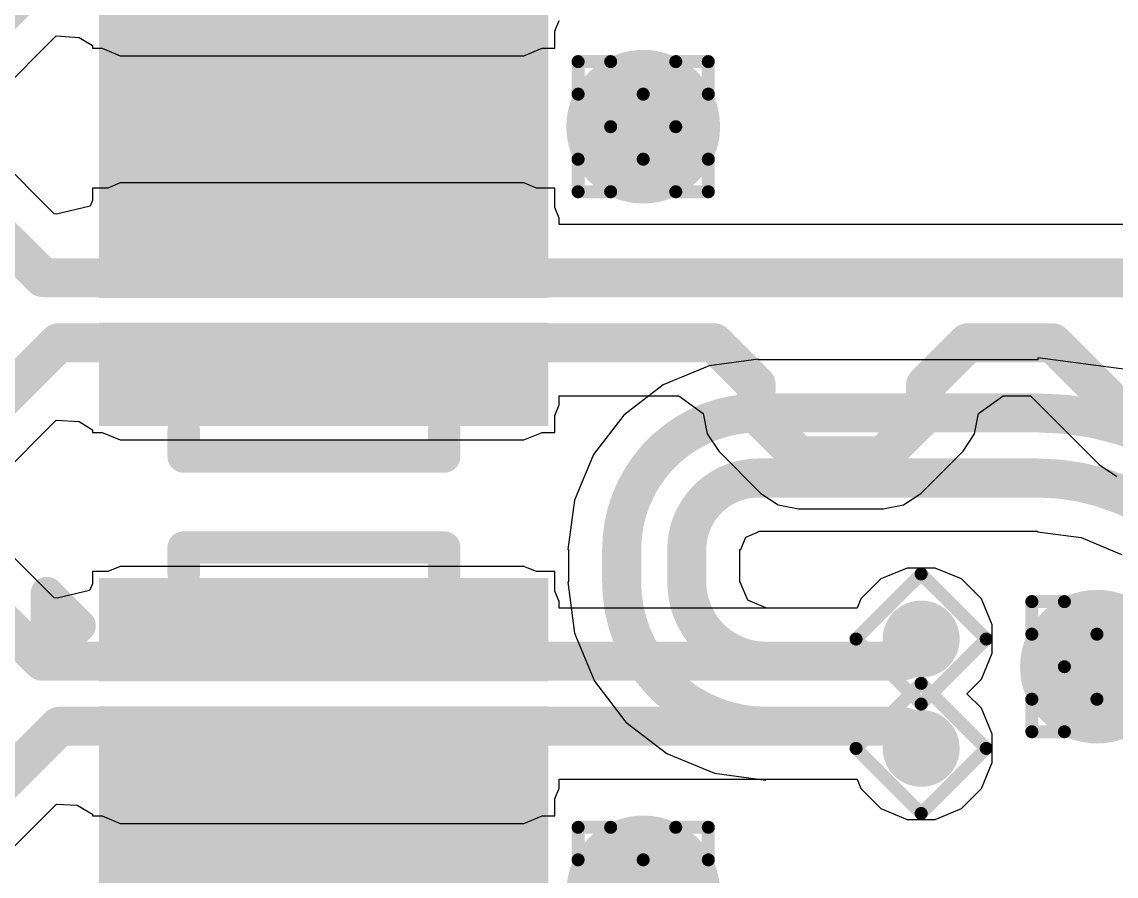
# Model space of a CAD drawing. Header units: inches. Extents: x -0.2 to 17.4, y -0.2 to 2.6.
# Drawn here: x 0.4709 to 0.6389, y 0.2628 to 0.3941 of the extents above; entities that cross this region are included whole.
import ezdxf

# ---------------------------------------------------------------- set-up
doc = ezdxf.new("R2010")
doc.units = ezdxf.units.IN
doc.header["$MEASUREMENT"] = 0
for name, color, linetype in [('Bottom Layer', 5, 'Continuous'), ('Drill Drawing', 1, 'Continuous'), ('Top Layer', 1, 'Continuous'), ('Top Overlay', 2, 'Continuous'), ('Top Paste', 8, 'Continuous'), ('Top Solder', 216, 'Continuous'), ('Via Holes', 16, 'Continuous')]:
    doc.layers.add(name, color=color, linetype=linetype)

# ---------------------------------------------------------------- blocks, each defined once
blk = doc.blocks.new('AZ1045_04F_7')
at = {"layer": 'Top Layer'}
for points in [[(-0.03051, 0.04331), (-0.00394, 0.04331), (-0.00394, 0.03543), (-0.03051, 0.03543)], [(0.00394, 0.04331), (0.03051, 0.04331), (0.03051, 0.03543), (0.00394, 0.03543)], [(-0.03051, 0.02362), (-0.00394, 0.02362), (-0.00394, 0.01575), (-0.03051, 0.01575)], [(0.00394, 0.02362), (0.03051, 0.02362), (0.03051, 0.01575), (0.00394, 0.01575)], [(-0.03051, 0.00787), (0.03051, 0.00787), (0.03051, -0.00787), (-0.03051, -0.00787)], [(-0.03051, -0.01575), (-0.00394, -0.01575), (-0.00394, -0.02362), (-0.03051, -0.02362)], [(0.00394, -0.01575), (0.03051, -0.01575), (0.03051, -0.02362), (0.00394, -0.02362)], [(-0.03051, -0.03543), (-0.00394, -0.03543), (-0.00394, -0.04331), (-0.03051, -0.04331)], [(0.00394, -0.03543), (0.03051, -0.03543), (0.03051, -0.04331), (0.00394, -0.04331)], [(0.00394, -0.03543), (0.03051, -0.03543), (0.03051, -0.04331), (0.00394, -0.04331)]]:
    blk.add_hatch(color=1, dxfattribs=at).paths.add_polyline_path(points)
at = {"layer": 'Top Paste'}
for points in [[(-0.03051, 0.04331), (-0.00394, 0.04331), (-0.00394, 0.03543), (-0.03051, 0.03543)], [(0.00394, 0.04331), (0.03051, 0.04331), (0.03051, 0.03543), (0.00394, 0.03543)], [(-0.03051, 0.02362), (-0.00394, 0.02362), (-0.00394, 0.01575), (-0.03051, 0.01575)], [(0.00394, 0.02362), (0.03051, 0.02362), (0.03051, 0.01575), (0.00394, 0.01575)], [(-0.03051, 0.00787), (0.03051, 0.00787), (0.03051, -0.00787), (-0.03051, -0.00787)], [(-0.03051, -0.01575), (-0.00394, -0.01575), (-0.00394, -0.02362), (-0.03051, -0.02362)], [(0.00394, -0.01575), (0.03051, -0.01575), (0.03051, -0.02362), (0.00394, -0.02362)], [(-0.03051, -0.03543), (-0.00394, -0.03543), (-0.00394, -0.04331), (-0.03051, -0.04331)], [(0.00394, -0.03543), (0.03051, -0.03543), (0.03051, -0.04331), (0.00394, -0.04331)], [(0.00394, -0.03543), (0.03051, -0.03543), (0.03051, -0.04331), (0.00394, -0.04331)]]:
    blk.add_hatch(color=8, dxfattribs=at).paths.add_polyline_path(points)
at = {"layer": 'Top Solder'}
for points in [[(-0.03451, 0.04731), (0.00006, 0.04731), (0.00006, 0.03143), (-0.03451, 0.03143)], [(-0.00006, 0.04731), (0.03451, 0.04731), (0.03451, 0.03143), (-0.00006, 0.03143)], [(-0.03451, 0.02762), (0.00006, 0.02762), (0.00006, 0.01175), (-0.03451, 0.01175)], [(-0.00006, 0.02762), (0.03451, 0.02762), (0.03451, 0.01175), (-0.00006, 0.01175)], [(-0.03451, 0.01187), (0.03451, 0.01187), (0.03451, -0.01187), (-0.03451, -0.01187)], [(-0.03451, -0.01175), (0.00006, -0.01175), (0.00006, -0.02762), (-0.03451, -0.02762)], [(-0.00006, -0.01175), (0.03451, -0.01175), (0.03451, -0.02762), (-0.00006, -0.02762)], [(-0.03451, -0.03143), (0.00006, -0.03143), (0.00006, -0.04731), (-0.03451, -0.04731)], [(-0.00006, -0.03143), (0.03451, -0.03143), (0.03451, -0.04731), (-0.00006, -0.04731)], [(-0.00006, -0.03143), (0.03451, -0.03143), (0.03451, -0.04731), (-0.00006, -0.04731)]]:
    blk.add_hatch(color=216, dxfattribs=at).paths.add_polyline_path(points)
at = {"layer": 'Top Overlay', "const_width": 0.005}
for points in [[(-0.02148, 0.052), (0.01852, 0.052)], [(-0.02148, 0.048), (-0.02148, 0.052)], [(0.01852, 0.048), (0.01852, 0.052)], [(-0.04248, 0.035), (-0.04248, 0.045)], [(-0.04248, 0.045), (-0.03748, 0.04)], [(-0.04248, 0.035), (-0.03748, 0.04)], [(-0.02148, -0.052), (-0.02148, -0.048)], [(0.01852, -0.052), (0.01852, -0.048)], [(-0.02148, -0.052), (0.01852, -0.052)]]:
    blk.add_lwpolyline(points, dxfattribs=at)
at = {"layer": 'Top Overlay', "const_width": 0.0025}
for points in [[(-0.02273, 0.052, 1), (-0.02023, 0.052, 1)], [(-0.02273, 0.052, 1), (-0.02023, 0.052, 1)], [(0.01727, 0.052, 1), (0.01977, 0.052, 1)], [(0.01727, 0.052, 1), (0.01977, 0.052, 1)], [(-0.02273, 0.048, 1), (-0.02023, 0.048, 1)], [(0.01727, 0.048, 1), (0.01977, 0.048, 1)], [(-0.04373, 0.045, 1), (-0.04123, 0.045, 1)], [(-0.04373, 0.045, 1), (-0.04123, 0.045, 1)], [(-0.03873, 0.04, 1), (-0.03623, 0.04, 1)], [(-0.03873, 0.04, 1), (-0.03623, 0.04, 1)], [(-0.04373, 0.035, 1), (-0.04123, 0.035, 1)], [(-0.04373, 0.035, 1), (-0.04123, 0.035, 1)], [(-0.02273, -0.048, 1), (-0.02023, -0.048, 1)], [(0.01727, -0.048, 1), (0.01977, -0.048, 1)], [(-0.02273, -0.052, 1), (-0.02023, -0.052, 1)], [(-0.02273, -0.052, 1), (-0.02023, -0.052, 1)], [(0.01727, -0.052, 1), (0.01977, -0.052, 1)], [(0.01727, -0.052, 1), (0.01977, -0.052, 1)]]:
    blk.add_lwpolyline(points, format="xyb", close=True, dxfattribs=at)
blk = doc.blocks.new('AZ1045_04F_8')
at = {"layer": 'Top Layer'}
for points in [[(-0.03051, 0.04331), (-0.00394, 0.04331), (-0.00394, 0.03543), (-0.03051, 0.03543)], [(0.00394, 0.04331), (0.03051, 0.04331), (0.03051, 0.03543), (0.00394, 0.03543)], [(-0.03051, 0.02362), (-0.00394, 0.02362), (-0.00394, 0.01575), (-0.03051, 0.01575)], [(0.00394, 0.02362), (0.03051, 0.02362), (0.03051, 0.01575), (0.00394, 0.01575)], [(-0.03051, 0.00787), (0.03051, 0.00787), (0.03051, -0.00787), (-0.03051, -0.00787)], [(-0.03051, -0.01575), (-0.00394, -0.01575), (-0.00394, -0.02362), (-0.03051, -0.02362)], [(0.00394, -0.01575), (0.03051, -0.01575), (0.03051, -0.02362), (0.00394, -0.02362)], [(-0.03051, -0.03543), (-0.00394, -0.03543), (-0.00394, -0.04331), (-0.03051, -0.04331)], [(0.00394, -0.03543), (0.03051, -0.03543), (0.03051, -0.04331), (0.00394, -0.04331)], [(0.00394, -0.03543), (0.03051, -0.03543), (0.03051, -0.04331), (0.00394, -0.04331)]]:
    blk.add_hatch(color=1, dxfattribs=at).paths.add_polyline_path(points)
at = {"layer": 'Top Paste'}
for points in [[(-0.03051, 0.04331), (-0.00394, 0.04331), (-0.00394, 0.03543), (-0.03051, 0.03543)], [(0.00394, 0.04331), (0.03051, 0.04331), (0.03051, 0.03543), (0.00394, 0.03543)], [(-0.03051, 0.02362), (-0.00394, 0.02362), (-0.00394, 0.01575), (-0.03051, 0.01575)], [(0.00394, 0.02362), (0.03051, 0.02362), (0.03051, 0.01575), (0.00394, 0.01575)], [(-0.03051, 0.00787), (0.03051, 0.00787), (0.03051, -0.00787), (-0.03051, -0.00787)], [(-0.03051, -0.01575), (-0.00394, -0.01575), (-0.00394, -0.02362), (-0.03051, -0.02362)], [(0.00394, -0.01575), (0.03051, -0.01575), (0.03051, -0.02362), (0.00394, -0.02362)], [(-0.03051, -0.03543), (-0.00394, -0.03543), (-0.00394, -0.04331), (-0.03051, -0.04331)], [(0.00394, -0.03543), (0.03051, -0.03543), (0.03051, -0.04331), (0.00394, -0.04331)], [(0.00394, -0.03543), (0.03051, -0.03543), (0.03051, -0.04331), (0.00394, -0.04331)]]:
    blk.add_hatch(color=8, dxfattribs=at).paths.add_polyline_path(points)
at = {"layer": 'Top Solder'}
for points in [[(-0.03451, 0.04731), (0.00006, 0.04731), (0.00006, 0.03143), (-0.03451, 0.03143)], [(-0.00006, 0.04731), (0.03451, 0.04731), (0.03451, 0.03143), (-0.00006, 0.03143)], [(-0.03451, 0.02762), (0.00006, 0.02762), (0.00006, 0.01175), (-0.03451, 0.01175)], [(-0.00006, 0.02762), (0.03451, 0.02762), (0.03451, 0.01175), (-0.00006, 0.01175)], [(-0.03451, 0.01187), (0.03451, 0.01187), (0.03451, -0.01187), (-0.03451, -0.01187)], [(-0.03451, -0.01175), (0.00006, -0.01175), (0.00006, -0.02762), (-0.03451, -0.02762)], [(-0.00006, -0.01175), (0.03451, -0.01175), (0.03451, -0.02762), (-0.00006, -0.02762)], [(-0.03451, -0.03143), (0.00006, -0.03143), (0.00006, -0.04731), (-0.03451, -0.04731)], [(-0.00006, -0.03143), (0.03451, -0.03143), (0.03451, -0.04731), (-0.00006, -0.04731)], [(-0.00006, -0.03143), (0.03451, -0.03143), (0.03451, -0.04731), (-0.00006, -0.04731)]]:
    blk.add_hatch(color=216, dxfattribs=at).paths.add_polyline_path(points)
at = {"layer": 'Top Overlay', "const_width": 0.005}
for points in [[(-0.02148, 0.048), (-0.02148, 0.052)], [(-0.02148, 0.052), (0.01852, 0.052)], [(0.01852, 0.048), (0.01852, 0.052)], [(-0.04248, 0.045), (-0.03748, 0.04)], [(-0.04248, 0.035), (-0.04248, 0.045)], [(-0.04248, 0.035), (-0.03748, 0.04)], [(-0.02148, -0.052), (-0.02148, -0.048)], [(0.01852, -0.052), (0.01852, -0.048)], [(-0.02148, -0.052), (0.01852, -0.052)]]:
    blk.add_lwpolyline(points, dxfattribs=at)
at = {"layer": 'Top Overlay', "const_width": 0.0025}
for points in [[(-0.02273, 0.052, 1), (-0.02023, 0.052, 1)], [(-0.02273, 0.052, 1), (-0.02023, 0.052, 1)], [(0.01727, 0.052, 1), (0.01977, 0.052, 1)], [(0.01727, 0.052, 1), (0.01977, 0.052, 1)], [(-0.02273, 0.048, 1), (-0.02023, 0.048, 1)], [(0.01727, 0.048, 1), (0.01977, 0.048, 1)], [(-0.04373, 0.045, 1), (-0.04123, 0.045, 1)], [(-0.04373, 0.045, 1), (-0.04123, 0.045, 1)], [(-0.03873, 0.04, 1), (-0.03623, 0.04, 1)], [(-0.03873, 0.04, 1), (-0.03623, 0.04, 1)], [(-0.04373, 0.035, 1), (-0.04123, 0.035, 1)], [(-0.04373, 0.035, 1), (-0.04123, 0.035, 1)], [(-0.02273, -0.048, 1), (-0.02023, -0.048, 1)], [(0.01727, -0.048, 1), (0.01977, -0.048, 1)], [(-0.02273, -0.052, 1), (-0.02023, -0.052, 1)], [(-0.02273, -0.052, 1), (-0.02023, -0.052, 1)], [(0.01727, -0.052, 1), (0.01977, -0.052, 1)], [(0.01727, -0.052, 1), (0.01977, -0.052, 1)]]:
    blk.add_lwpolyline(points, format="xyb", close=True, dxfattribs=at)

msp = doc.modelspace()

# ---------------------------------------------------------------- hatches: boundary and pattern name
at = {"layer": 'Bottom Layer'}
h = msp.add_hatch(color=5, dxfattribs=at)
edge = h.paths.add_edge_path()
edge.add_arc((0.56631, 0.378), 0.01181, 0, 360)
h = msp.add_hatch(color=5, dxfattribs=at)
edge = h.paths.add_edge_path()
edge.add_arc((0.636, 0.295), 0.01181, 0, 360)
h = msp.add_hatch(color=5, dxfattribs=at)
edge = h.paths.add_edge_path()
edge.add_arc((0.609, 0.29925), 0.00591, 0, 360)
h = msp.add_hatch(color=5, dxfattribs=at)
edge = h.paths.add_edge_path()
edge.add_arc((0.609, 0.28244), 0.00591, 0, 360)
h = msp.add_hatch(color=5, dxfattribs=at)
edge = h.paths.add_edge_path()
edge.add_arc((0.56631, 0.26031), 0.01181, 0, 360)
at = {"layer": 'Top Layer'}
h = msp.add_hatch(color=1, dxfattribs=at)
edge = h.paths.add_edge_path()
edge.add_arc((0.56631, 0.378), 0.01181, 0, 360)
for points in [[(0.486, 0.35494), (0.548, 0.35494), (0.548, 0.36394), (0.486, 0.36394)], [(0.486, 0.33526), (0.548, 0.33526), (0.548, 0.34426), (0.486, 0.34426)], [(0.486, 0.296), (0.548, 0.296), (0.548, 0.305), (0.486, 0.305)], [(0.486, 0.27631), (0.548, 0.27631), (0.548, 0.28531), (0.486, 0.28531)]]:
    msp.add_hatch(color=1, dxfattribs=at).paths.add_polyline_path(points)
h = msp.add_hatch(color=1, dxfattribs=at)
edge = h.paths.add_edge_path()
edge.add_arc((0.636, 0.295), 0.01181, 0, 360)
h = msp.add_hatch(color=1, dxfattribs=at)
edge = h.paths.add_edge_path()
edge.add_arc((0.609, 0.29925), 0.00591, 0, 360)
h = msp.add_hatch(color=1, dxfattribs=at)
edge = h.paths.add_edge_path()
edge.add_arc((0.609, 0.28244), 0.00591, 0, 360)
h = msp.add_hatch(color=1, dxfattribs=at)
edge = h.paths.add_edge_path()
edge.add_arc((0.56631, 0.26031), 0.01181, 0, 360)
at = {"layer": 'Via Holes'}
h = msp.add_hatch(color=7, dxfattribs=at)
edge = h.paths.add_edge_path()
edge.add_arc((0.56631, 0.378), 0.00591, 0, 360)
h = msp.add_hatch(color=7, dxfattribs=at)
edge = h.paths.add_edge_path()
edge.add_arc((0.609, 0.29925), 0.00394, 0, 360)
h = msp.add_hatch(color=7, dxfattribs=at)
edge = h.paths.add_edge_path()
edge.add_arc((0.636, 0.295), 0.00591, 0, 360)
h = msp.add_hatch(color=7, dxfattribs=at)
edge = h.paths.add_edge_path()
edge.add_arc((0.609, 0.28244), 0.00394, 0, 360)
h = msp.add_hatch(color=7, dxfattribs=at)
edge = h.paths.add_edge_path()
edge.add_arc((0.56631, 0.26031), 0.00591, 0, 360)

# ---------------------------------------------------------------- linework, layer by layer
at = {"layer": 'Bottom Layer'}
for p, q in [((0.57643, 0.34125), (0.56937, 0.33833)), ((0.584, 0.34225), (0.57643, 0.34125)), ((0.584, 0.34216), (0.584, 0.34225)), ((0.62692, 0.34216), (0.584, 0.34216)), ((0.64049, 0.34066), (0.62692, 0.34245)), ((0.62692, 0.34245), (0.62692, 0.34216)), ((0.56937, 0.33833), (0.56332, 0.33368)), ((0.56332, 0.33368), (0.55867, 0.32763)), ((0.55867, 0.32763), (0.55575, 0.32057)), ((0.55575, 0.32057), (0.55475, 0.313)), ((0.58129, 0.313), (0.58209, 0.31491)), ((0.58209, 0.31491), (0.584, 0.31571)), ((0.584, 0.31571), (0.584, 0.31584)), ((0.584, 0.31584), (0.62686, 0.31584)), ((0.62686, 0.31584), (0.62686, 0.31572)), ((0.62686, 0.31572), (0.63355, 0.31484)), ((0.63355, 0.31484), (0.63979, 0.31226)), ((0.55475, 0.313), (0.55484, 0.313)), ((0.55484, 0.313), (0.55484, 0.308)), ((0.58116, 0.308), (0.58116, 0.313)), ((0.58116, 0.313), (0.58129, 0.313)), ((0.60683, 0.31015), (0.60282, 0.30849)), ((0.61117, 0.31015), (0.60683, 0.31015)), ((0.61518, 0.30849), (0.61117, 0.31015)), ((0.55484, 0.308), (0.55474, 0.308)), ((0.55474, 0.308), (0.55578, 0.30013)), ((0.5812, 0.308), (0.58116, 0.308)), ((0.58236, 0.3052), (0.5812, 0.308)), ((0.60282, 0.30849), (0.59975, 0.30543)), ((0.61825, 0.30543), (0.61518, 0.30849)), ((0.58516, 0.30404), (0.58236, 0.3052)), ((0.59975, 0.30543), (0.59916, 0.304)), ((0.61991, 0.30142), (0.61825, 0.30543)), ((0.58516, 0.304), (0.58516, 0.30404)), ((0.59916, 0.304), (0.58516, 0.304)), ((0.61991, 0.29708), (0.61991, 0.30142)), ((0.55578, 0.30013), (0.55882, 0.29279)), ((0.61825, 0.29307), (0.61991, 0.29708)), ((0.55882, 0.29279), (0.56365, 0.28649)), ((0.61602, 0.29084), (0.61825, 0.29307)), ((0.61825, 0.28861), (0.61602, 0.29084)), ((0.61991, 0.28461), (0.61825, 0.28861)), ((0.56365, 0.28649), (0.56995, 0.28166)), ((0.61991, 0.28027), (0.61991, 0.28461)), ((0.56995, 0.28166), (0.57728, 0.27862)), ((0.61825, 0.27626), (0.61991, 0.28027)), ((0.57728, 0.27862), (0.58516, 0.27758)), ((0.58516, 0.27758), (0.58516, 0.27769)), ((0.58516, 0.27769), (0.59916, 0.27769)), ((0.59916, 0.27769), (0.59975, 0.27626)), ((0.59975, 0.27626), (0.60282, 0.27319)), ((0.61518, 0.27319), (0.61825, 0.27626)), ((0.60282, 0.27319), (0.60683, 0.27153)), ((0.61117, 0.27153), (0.61518, 0.27319)), ((0.60683, 0.27153), (0.61117, 0.27153))]:
    msp.add_line(p, q, dxfattribs=at)
at = {"layer": 'Bottom Layer', "const_width": 0.006}
for points in [[(0.563, 0.313, -0.414214), (0.584, 0.334)], [(0.62692, 0.334, -0.198912), (0.65803, 0.32111)], [(0.573, 0.313, -0.414214), (0.584, 0.324)], [(0.62686, 0.324, -0.198912), (0.651, 0.314)], [(0.58516, 0.28584, -0.414214), (0.563, 0.308)], [(0.58516, 0.29584, -0.414214), (0.573, 0.308)], [(0.609, 0.29925, -0.414214), (0.60559, 0.29584)], [(0.60559, 0.28584, -0.414214), (0.609, 0.28244)]]:
    msp.add_lwpolyline(points, format="xyb", dxfattribs=at)
for points in [[(0.584, 0.334), (0.62692, 0.334)], [(0.584, 0.324), (0.62686, 0.324)], [(0.563, 0.308), (0.563, 0.313)], [(0.573, 0.308), (0.573, 0.313)], [(0.58516, 0.29584), (0.60559, 0.29584)], [(0.58516, 0.28584), (0.60559, 0.28584)]]:
    msp.add_lwpolyline(points, dxfattribs=at)
at = {"layer": 'Bottom Layer', "const_width": 0.003}
for points in [[(0.5825, 0.334, 1), (0.5855, 0.334, 1)], [(0.5825, 0.334, 1), (0.5855, 0.334, 1)], [(0.62542, 0.334, 1), (0.62842, 0.334, 1)], [(0.62542, 0.334, 1), (0.62842, 0.334, 1)], [(0.5825, 0.324, 1), (0.5855, 0.324, 1)], [(0.5825, 0.324, 1), (0.5855, 0.324, 1)], [(0.62536, 0.324, 1), (0.62836, 0.324, 1)], [(0.62536, 0.324, 1), (0.62836, 0.324, 1)], [(0.5615, 0.313, 1), (0.5645, 0.313, 1)], [(0.5615, 0.313, 1), (0.5645, 0.313, 1)], [(0.5715, 0.313, 1), (0.5745, 0.313, 1)], [(0.5715, 0.313, 1), (0.5745, 0.313, 1)], [(0.5615, 0.308, 1), (0.5645, 0.308, 1)], [(0.5615, 0.308, 1), (0.5645, 0.308, 1)], [(0.5715, 0.308, 1), (0.5745, 0.308, 1)], [(0.5715, 0.308, 1), (0.5745, 0.308, 1)], [(0.6075, 0.29925, 1), (0.6105, 0.29925, 1)], [(0.58366, 0.29584, 1), (0.58666, 0.29584, 1)], [(0.58366, 0.29584, 1), (0.58666, 0.29584, 1)], [(0.60409, 0.29584, 1), (0.60709, 0.29584, 1)], [(0.60409, 0.29584, 1), (0.60709, 0.29584, 1)], [(0.58366, 0.28584, 1), (0.58666, 0.28584, 1)], [(0.58366, 0.28584, 1), (0.58666, 0.28584, 1)], [(0.60409, 0.28584, 1), (0.60709, 0.28584, 1)], [(0.60409, 0.28584, 1), (0.60709, 0.28584, 1)], [(0.6075, 0.28244, 1), (0.6105, 0.28244, 1)]]:
    msp.add_lwpolyline(points, format="xyb", close=True, dxfattribs=at)
at = {"layer": 'Drill Drawing', "const_width": 0.002}
for points in [[(0.55631, 0.383), (0.55631, 0.388)], [(0.55631, 0.388), (0.56131, 0.388)], [(0.56131, 0.388), (0.56631, 0.383)], [(0.56631, 0.383), (0.57131, 0.388)], [(0.57131, 0.388), (0.57631, 0.388)], [(0.57631, 0.383), (0.57631, 0.388)], [(0.55631, 0.383), (0.56131, 0.378)], [(0.57131, 0.378), (0.57631, 0.383)], [(0.55631, 0.373), (0.56131, 0.378)], [(0.57131, 0.378), (0.57631, 0.373)], [(0.55631, 0.368), (0.55631, 0.373)], [(0.56131, 0.368), (0.56631, 0.373)], [(0.56631, 0.373), (0.57131, 0.368)], [(0.57631, 0.368), (0.57631, 0.373)], [(0.55631, 0.368), (0.56131, 0.368)], [(0.57131, 0.368), (0.57631, 0.368)], [(0.599, 0.29925), (0.609, 0.30925)], [(0.609, 0.30925), (0.619, 0.29925)], [(0.626, 0.3), (0.626, 0.305)], [(0.626, 0.305), (0.631, 0.305)], [(0.631, 0.305), (0.636, 0.3)], [(0.636, 0.3), (0.641, 0.305)], [(0.626, 0.3), (0.631, 0.295)], [(0.599, 0.29925), (0.609, 0.28925)], [(0.609, 0.28925), (0.619, 0.29925)], [(0.626, 0.29), (0.631, 0.295)], [(0.599, 0.28244), (0.609, 0.29244)], [(0.609, 0.29244), (0.619, 0.28244)], [(0.626, 0.285), (0.626, 0.29)], [(0.631, 0.285), (0.636, 0.29)], [(0.636, 0.29), (0.641, 0.285)], [(0.626, 0.285), (0.631, 0.285)], [(0.599, 0.28244), (0.609, 0.27244)], [(0.609, 0.27244), (0.619, 0.28244)], [(0.55631, 0.26531), (0.55631, 0.27031)], [(0.55631, 0.27031), (0.56131, 0.27031)], [(0.56131, 0.27031), (0.56631, 0.26531)], [(0.56631, 0.26531), (0.57131, 0.27031)], [(0.57131, 0.27031), (0.57631, 0.27031)], [(0.57631, 0.26531), (0.57631, 0.27031)], [(0.55631, 0.26531), (0.56131, 0.26031)], [(0.57131, 0.26031), (0.57631, 0.26531)]]:
    msp.add_lwpolyline(points, dxfattribs=at)
at = {"layer": 'Drill Drawing', "const_width": 0.001}
for points in [[(0.55581, 0.388, 1), (0.55681, 0.388, 1)], [(0.55581, 0.388, 1), (0.55681, 0.388, 1)], [(0.56081, 0.388, 1), (0.56181, 0.388, 1)], [(0.56081, 0.388, 1), (0.56181, 0.388, 1)], [(0.57081, 0.388, 1), (0.57181, 0.388, 1)], [(0.57081, 0.388, 1), (0.57181, 0.388, 1)], [(0.57581, 0.388, 1), (0.57681, 0.388, 1)], [(0.57581, 0.388, 1), (0.57681, 0.388, 1)], [(0.55581, 0.383, 1), (0.55681, 0.383, 1)], [(0.55581, 0.383, 1), (0.55681, 0.383, 1)], [(0.56581, 0.383, 1), (0.56681, 0.383, 1)], [(0.56581, 0.383, 1), (0.56681, 0.383, 1)], [(0.57581, 0.383, 1), (0.57681, 0.383, 1)], [(0.57581, 0.383, 1), (0.57681, 0.383, 1)], [(0.56081, 0.378, 1), (0.56181, 0.378, 1)], [(0.56081, 0.378, 1), (0.56181, 0.378, 1)], [(0.57081, 0.378, 1), (0.57181, 0.378, 1)], [(0.57081, 0.378, 1), (0.57181, 0.378, 1)], [(0.55581, 0.373, 1), (0.55681, 0.373, 1)], [(0.55581, 0.373, 1), (0.55681, 0.373, 1)], [(0.56581, 0.373, 1), (0.56681, 0.373, 1)], [(0.56581, 0.373, 1), (0.56681, 0.373, 1)], [(0.57581, 0.373, 1), (0.57681, 0.373, 1)], [(0.57581, 0.373, 1), (0.57681, 0.373, 1)], [(0.55581, 0.368, 1), (0.55681, 0.368, 1)], [(0.55581, 0.368, 1), (0.55681, 0.368, 1)], [(0.56081, 0.368, 1), (0.56181, 0.368, 1)], [(0.56081, 0.368, 1), (0.56181, 0.368, 1)], [(0.57081, 0.368, 1), (0.57181, 0.368, 1)], [(0.57081, 0.368, 1), (0.57181, 0.368, 1)], [(0.57581, 0.368, 1), (0.57681, 0.368, 1)], [(0.57581, 0.368, 1), (0.57681, 0.368, 1)], [(0.6085, 0.30925, 1), (0.6095, 0.30925, 1)], [(0.6085, 0.30925, 1), (0.6095, 0.30925, 1)], [(0.6255, 0.305, 1), (0.6265, 0.305, 1)], [(0.6255, 0.305, 1), (0.6265, 0.305, 1)], [(0.6305, 0.305, 1), (0.6315, 0.305, 1)], [(0.6305, 0.305, 1), (0.6315, 0.305, 1)], [(0.6255, 0.3, 1), (0.6265, 0.3, 1)], [(0.6255, 0.3, 1), (0.6265, 0.3, 1)], [(0.6355, 0.3, 1), (0.6365, 0.3, 1)], [(0.6355, 0.3, 1), (0.6365, 0.3, 1)], [(0.5985, 0.29925, 1), (0.5995, 0.29925, 1)], [(0.5985, 0.29925, 1), (0.5995, 0.29925, 1)], [(0.6185, 0.29925, 1), (0.6195, 0.29925, 1)], [(0.6185, 0.29925, 1), (0.6195, 0.29925, 1)], [(0.6305, 0.295, 1), (0.6315, 0.295, 1)], [(0.6305, 0.295, 1), (0.6315, 0.295, 1)], [(0.6085, 0.29244, 1), (0.6095, 0.29244, 1)], [(0.6085, 0.29244, 1), (0.6095, 0.29244, 1)], [(0.6255, 0.29, 1), (0.6265, 0.29, 1)], [(0.6255, 0.29, 1), (0.6265, 0.29, 1)], [(0.6355, 0.29, 1), (0.6365, 0.29, 1)], [(0.6355, 0.29, 1), (0.6365, 0.29, 1)], [(0.6085, 0.28925, 1), (0.6095, 0.28925, 1)], [(0.6085, 0.28925, 1), (0.6095, 0.28925, 1)], [(0.6255, 0.285, 1), (0.6265, 0.285, 1)], [(0.6255, 0.285, 1), (0.6265, 0.285, 1)], [(0.6305, 0.285, 1), (0.6315, 0.285, 1)], [(0.6305, 0.285, 1), (0.6315, 0.285, 1)], [(0.5985, 0.28244, 1), (0.5995, 0.28244, 1)], [(0.5985, 0.28244, 1), (0.5995, 0.28244, 1)], [(0.6185, 0.28244, 1), (0.6195, 0.28244, 1)], [(0.6185, 0.28244, 1), (0.6195, 0.28244, 1)], [(0.6085, 0.27244, 1), (0.6095, 0.27244, 1)], [(0.6085, 0.27244, 1), (0.6095, 0.27244, 1)], [(0.55581, 0.27031, 1), (0.55681, 0.27031, 1)], [(0.55581, 0.27031, 1), (0.55681, 0.27031, 1)], [(0.56081, 0.27031, 1), (0.56181, 0.27031, 1)], [(0.56081, 0.27031, 1), (0.56181, 0.27031, 1)], [(0.57081, 0.27031, 1), (0.57181, 0.27031, 1)], [(0.57081, 0.27031, 1), (0.57181, 0.27031, 1)], [(0.57581, 0.27031, 1), (0.57681, 0.27031, 1)], [(0.57581, 0.27031, 1), (0.57681, 0.27031, 1)], [(0.55581, 0.26531, 1), (0.55681, 0.26531, 1)], [(0.55581, 0.26531, 1), (0.55681, 0.26531, 1)], [(0.56581, 0.26531, 1), (0.56681, 0.26531, 1)], [(0.56581, 0.26531, 1), (0.56681, 0.26531, 1)], [(0.57581, 0.26531, 1), (0.57681, 0.26531, 1)], [(0.57581, 0.26531, 1), (0.57681, 0.26531, 1)]]:
    msp.add_lwpolyline(points, format="xyb", close=True, dxfattribs=at)
at = {"layer": 'Top Layer'}
for p, q in [((0.55274, 0.39268), (0.55341, 0.39432)), ((0.46674, 0.38256), (0.47615, 0.39197)), ((0.47615, 0.39197), (0.47969, 0.39173)), ((0.47969, 0.39173), (0.48171, 0.39046)), ((0.55274, 0.39006), (0.55274, 0.39268)), ((0.48171, 0.39046), (0.48171, 0.39006)), ((0.48171, 0.39006), (0.4832, 0.39006)), ((0.4832, 0.39006), (0.486, 0.3889)), ((0.548, 0.3889), (0.5508, 0.39006)), ((0.5508, 0.39006), (0.55274, 0.39006)), ((0.486, 0.3889), (0.548, 0.3889)), ((0.47586, 0.3646), (0.46674, 0.37373)), ((0.48409, 0.36857), (0.48171, 0.36857)), ((0.48171, 0.36857), (0.48171, 0.36666)), ((0.486, 0.36936), (0.48409, 0.36857)), ((0.548, 0.36936), (0.486, 0.36936)), ((0.54991, 0.36857), (0.548, 0.36936)), ((0.55274, 0.36857), (0.54991, 0.36857)), ((0.55274, 0.36558), (0.55274, 0.36857)), ((0.48171, 0.36666), (0.48135, 0.36578)), ((0.48135, 0.36578), (0.47621, 0.36456)), ((0.55341, 0.36394), (0.55274, 0.36558)), ((0.47621, 0.36456), (0.47586, 0.3646)), ((0.55341, 0.36294), (0.55341, 0.36394)), ((0.68016, 0.36294), (0.55341, 0.36294)), ((0.55341, 0.33526), (0.55341, 0.33663)), ((0.55341, 0.33663), (0.57178, 0.33663)), ((0.57178, 0.33663), (0.57552, 0.33391)), ((0.61783, 0.33391), (0.62157, 0.33663)), ((0.62157, 0.33663), (0.62579, 0.33663)), ((0.62579, 0.33663), (0.6299, 0.33252)), ((0.55274, 0.33363), (0.55341, 0.33526)), ((0.46674, 0.32349), (0.47615, 0.3329)), ((0.47615, 0.3329), (0.47966, 0.33268)), ((0.55274, 0.33101), (0.55274, 0.33363)), ((0.57552, 0.33391), (0.57614, 0.33079)), ((0.61721, 0.33079), (0.61783, 0.33391)), ((0.47966, 0.33268), (0.48171, 0.33139)), ((0.48171, 0.33139), (0.48171, 0.33101)), ((0.6299, 0.33252), (0.6299, 0.33252)), ((0.6299, 0.33252), (0.6364, 0.32602)), ((0.48171, 0.33101), (0.4832, 0.33101)), ((0.4832, 0.33101), (0.486, 0.32985)), ((0.486, 0.32985), (0.548, 0.32985)), ((0.548, 0.32985), (0.5508, 0.33101)), ((0.5508, 0.33101), (0.55274, 0.33101)), ((0.57614, 0.33079), (0.5779, 0.32814)), ((0.61544, 0.32814), (0.61721, 0.33079)), ((0.5779, 0.32814), (0.5844, 0.32164)), ((0.60894, 0.32164), (0.61544, 0.32814)), ((0.61544, 0.32814), (0.61544, 0.32814)), ((0.6364, 0.32602), (0.6364, 0.32602)), ((0.6364, 0.32602), (0.63905, 0.32425)), ((0.5844, 0.32164), (0.5844, 0.32164)), ((0.5844, 0.32164), (0.58705, 0.31987)), ((0.60629, 0.31987), (0.60894, 0.32164)), ((0.58705, 0.31987), (0.59017, 0.31925)), ((0.60317, 0.31925), (0.60629, 0.31987)), ((0.59017, 0.31925), (0.59017, 0.31925)), ((0.59017, 0.31925), (0.60317, 0.31925)), ((0.60317, 0.31925), (0.60317, 0.31925)), ((0.47583, 0.30558), (0.46674, 0.31467)), ((0.48409, 0.30962), (0.48171, 0.30962)), ((0.48171, 0.30962), (0.48171, 0.30772)), ((0.486, 0.31041), (0.48409, 0.30962)), ((0.548, 0.31041), (0.486, 0.31041)), ((0.54991, 0.30962), (0.548, 0.31041)), ((0.55274, 0.30962), (0.54991, 0.30962)), ((0.55274, 0.30663), (0.55274, 0.30962)), ((0.60683, 0.31015), (0.60282, 0.30849)), ((0.61117, 0.31015), (0.60683, 0.31015)), ((0.61518, 0.30849), (0.61117, 0.31015)), ((0.48171, 0.30772), (0.48129, 0.30669)), ((0.60282, 0.30849), (0.59975, 0.30543)), ((0.61825, 0.30543), (0.61518, 0.30849)), ((0.48129, 0.30669), (0.47632, 0.30552)), ((0.55341, 0.305), (0.55274, 0.30663)), ((0.47632, 0.30552), (0.47583, 0.30558)), ((0.55341, 0.304), (0.55341, 0.305)), ((0.59975, 0.30543), (0.59916, 0.304)), ((0.61991, 0.30142), (0.61825, 0.30543)), ((0.59916, 0.304), (0.55341, 0.304)), ((0.61991, 0.29708), (0.61991, 0.30142)), ((0.61825, 0.29307), (0.61991, 0.29708)), ((0.61602, 0.29084), (0.61825, 0.29307)), ((0.61825, 0.28861), (0.61602, 0.29084)), ((0.61991, 0.28461), (0.61825, 0.28861)), ((0.61991, 0.28027), (0.61991, 0.28461)), ((0.61825, 0.27626), (0.61991, 0.28027)), ((0.55341, 0.27631), (0.55341, 0.27769)), ((0.55341, 0.27769), (0.59916, 0.27769)), ((0.59916, 0.27769), (0.59975, 0.27626)), ((0.55274, 0.27468), (0.55341, 0.27631)), ((0.59975, 0.27626), (0.60282, 0.27319)), ((0.61518, 0.27319), (0.61825, 0.27626)), ((0.55274, 0.27206), (0.55274, 0.27468)), ((0.46674, 0.26443), (0.47619, 0.27388)), ((0.47619, 0.27388), (0.47939, 0.27372)), ((0.47939, 0.27372), (0.48171, 0.27233)), ((0.48171, 0.27233), (0.48171, 0.27206)), ((0.60282, 0.27319), (0.60683, 0.27153)), ((0.61117, 0.27153), (0.61518, 0.27319)), ((0.48171, 0.27206), (0.4832, 0.27206)), ((0.4832, 0.27206), (0.486, 0.2709)), ((0.486, 0.2709), (0.548, 0.2709)), ((0.548, 0.2709), (0.5508, 0.27206)), ((0.5508, 0.27206), (0.55274, 0.27206)), ((0.60683, 0.27153), (0.61117, 0.27153))]:
    msp.add_line(p, q, dxfattribs=at)
at = {"layer": 'Top Layer', "const_width": 0.006}
for points in [[(0.46097, 0.38832), (0.47649, 0.40384)], [(0.46097, 0.36796), (0.47414, 0.35479)], [(0.48971, 0.35869), (0.49065, 0.35963)], [(0.48971, 0.3583), (0.48971, 0.35869)], [(0.49065, 0.35963), (0.5, 0.35963)], [(0.53445, 0.35963), (0.5438, 0.35963)], [(0.5438, 0.35963), (0.54474, 0.35869)], [(0.54474, 0.3583), (0.54474, 0.35869)], [(0.4862, 0.35479), (0.48971, 0.3583)], [(0.54474, 0.3583), (0.54825, 0.35479)], [(0.47414, 0.35479), (0.4862, 0.35479)], [(0.54825, 0.35479), (0.68502, 0.35479)], [(0.46097, 0.32925), (0.4765, 0.34479)], [(0.4765, 0.34479), (0.4862, 0.34479)], [(0.4862, 0.34479), (0.48971, 0.34127)], [(0.54474, 0.34127), (0.54817, 0.34471)], [(0.54817, 0.34471), (0.54825, 0.34479)], [(0.54825, 0.34479), (0.57717, 0.34479)], [(0.57717, 0.34479), (0.58367, 0.33829)], [(0.60967, 0.33829), (0.61617, 0.34479)], [(0.61617, 0.34479), (0.62917, 0.34479)], [(0.62917, 0.34479), (0.63567, 0.33829)], [(0.48971, 0.34088), (0.48971, 0.34127)], [(0.48971, 0.34088), (0.49065, 0.33994)], [(0.49065, 0.33994), (0.5, 0.33994)], [(0.53445, 0.33994), (0.5438, 0.33994)], [(0.5438, 0.33994), (0.54474, 0.34088)], [(0.54474, 0.34088), (0.54474, 0.34127)], [(0.58367, 0.33391), (0.58367, 0.33829)], [(0.60967, 0.33391), (0.60967, 0.33829)], [(0.63567, 0.33829), (0.64217, 0.33179)], [(0.63567, 0.33829), (0.63567, 0.33829)], [(0.58367, 0.33391), (0.59017, 0.32741)], [(0.60317, 0.32741), (0.60967, 0.33391)], [(0.59017, 0.32741), (0.60317, 0.32741)], [(0.46097, 0.3089), (0.47403, 0.29584)], [(0.48971, 0.29975), (0.49065, 0.30068)], [(0.48971, 0.29936), (0.48971, 0.29975)], [(0.49065, 0.30068), (0.5, 0.30068)], [(0.53445, 0.30068), (0.5438, 0.30068)], [(0.5438, 0.30068), (0.54474, 0.29975)], [(0.54474, 0.29936), (0.54474, 0.29975)], [(0.4862, 0.29584), (0.48971, 0.29936)], [(0.54474, 0.29936), (0.54825, 0.29584)], [(0.47403, 0.29584), (0.4862, 0.29584)], [(0.54825, 0.29584), (0.60559, 0.29584)], [(0.46097, 0.27019), (0.47662, 0.28584)], [(0.47662, 0.28584), (0.4862, 0.28584)], [(0.4862, 0.28584), (0.48971, 0.28233)], [(0.54474, 0.28233), (0.54825, 0.28584)], [(0.54825, 0.28584), (0.60559, 0.28584)], [(0.48971, 0.28194), (0.48971, 0.28233)], [(0.48971, 0.28194), (0.49065, 0.281)], [(0.5438, 0.281), (0.54474, 0.28194)], [(0.54474, 0.28194), (0.54474, 0.28233)], [(0.49065, 0.281), (0.5, 0.281)], [(0.53445, 0.281), (0.5438, 0.281)]]:
    msp.add_lwpolyline(points, dxfattribs=at)
at = {"layer": 'Top Layer', "const_width": 0.003}
for points in [[(0.48821, 0.35869, 1), (0.49121, 0.35869, 1)], [(0.48821, 0.35869, 1), (0.49121, 0.35869, 1)], [(0.48915, 0.35963, 1), (0.49215, 0.35963, 1)], [(0.48915, 0.35963, 1), (0.49215, 0.35963, 1)], [(0.4985, 0.35963, 1), (0.5015, 0.35963, 1)], [(0.53295, 0.35963, 1), (0.53595, 0.35963, 1)], [(0.5423, 0.35963, 1), (0.5453, 0.35963, 1)], [(0.5423, 0.35963, 1), (0.5453, 0.35963, 1)], [(0.54324, 0.35869, 1), (0.54624, 0.35869, 1)], [(0.54324, 0.35869, 1), (0.54624, 0.35869, 1)], [(0.48821, 0.3583, 1), (0.49121, 0.3583, 1)], [(0.48821, 0.3583, 1), (0.49121, 0.3583, 1)], [(0.54324, 0.3583, 1), (0.54624, 0.3583, 1)], [(0.54324, 0.3583, 1), (0.54624, 0.3583, 1)], [(0.47264, 0.35479, 1), (0.47564, 0.35479, 1)], [(0.47264, 0.35479, 1), (0.47564, 0.35479, 1)], [(0.4847, 0.35479, 1), (0.4877, 0.35479, 1)], [(0.4847, 0.35479, 1), (0.4877, 0.35479, 1)], [(0.54675, 0.35479, 1), (0.54975, 0.35479, 1)], [(0.54675, 0.35479, 1), (0.54975, 0.35479, 1)], [(0.475, 0.34479, 1), (0.478, 0.34479, 1)], [(0.475, 0.34479, 1), (0.478, 0.34479, 1)], [(0.4847, 0.34479, 1), (0.4877, 0.34479, 1)], [(0.4847, 0.34479, 1), (0.4877, 0.34479, 1)], [(0.54667, 0.34471, 1), (0.54967, 0.34471, 1)], [(0.54667, 0.34471, 1), (0.54967, 0.34471, 1)], [(0.54675, 0.34479, 1), (0.54975, 0.34479, 1)], [(0.54675, 0.34479, 1), (0.54975, 0.34479, 1)], [(0.57567, 0.34479, 1), (0.57867, 0.34479, 1)], [(0.57567, 0.34479, 1), (0.57867, 0.34479, 1)], [(0.61467, 0.34479, 1), (0.61767, 0.34479, 1)], [(0.61467, 0.34479, 1), (0.61767, 0.34479, 1)], [(0.62767, 0.34479, 1), (0.63067, 0.34479, 1)], [(0.62767, 0.34479, 1), (0.63067, 0.34479, 1)], [(0.48821, 0.34127, 1), (0.49121, 0.34127, 1)], [(0.48821, 0.34127, 1), (0.49121, 0.34127, 1)], [(0.48821, 0.34088, 1), (0.49121, 0.34088, 1)], [(0.48821, 0.34088, 1), (0.49121, 0.34088, 1)], [(0.48915, 0.33994, 1), (0.49215, 0.33994, 1)], [(0.48915, 0.33994, 1), (0.49215, 0.33994, 1)], [(0.4985, 0.33994, 1), (0.5015, 0.33994, 1)], [(0.53295, 0.33994, 1), (0.53595, 0.33994, 1)], [(0.5423, 0.33994, 1), (0.5453, 0.33994, 1)], [(0.5423, 0.33994, 1), (0.5453, 0.33994, 1)], [(0.54324, 0.34127, 1), (0.54624, 0.34127, 1)], [(0.54324, 0.34127, 1), (0.54624, 0.34127, 1)], [(0.54324, 0.34088, 1), (0.54624, 0.34088, 1)], [(0.54324, 0.34088, 1), (0.54624, 0.34088, 1)], [(0.58217, 0.33829, 1), (0.58517, 0.33829, 1)], [(0.58217, 0.33829, 1), (0.58517, 0.33829, 1)], [(0.60817, 0.33829, 1), (0.61117, 0.33829, 1)], [(0.60817, 0.33829, 1), (0.61117, 0.33829, 1)], [(0.63417, 0.33829, 1), (0.63717, 0.33829, 1)], [(0.63417, 0.33829, 1), (0.63717, 0.33829, 1)], [(0.63417, 0.33829, 1), (0.63717, 0.33829, 1)], [(0.63417, 0.33829, 1), (0.63717, 0.33829, 1)], [(0.58217, 0.33391, 1), (0.58517, 0.33391, 1)], [(0.58217, 0.33391, 1), (0.58517, 0.33391, 1)], [(0.60817, 0.33391, 1), (0.61117, 0.33391, 1)], [(0.60817, 0.33391, 1), (0.61117, 0.33391, 1)], [(0.58867, 0.32741, 1), (0.59167, 0.32741, 1)], [(0.58867, 0.32741, 1), (0.59167, 0.32741, 1)], [(0.60167, 0.32741, 1), (0.60467, 0.32741, 1)], [(0.60167, 0.32741, 1), (0.60467, 0.32741, 1)], [(0.48821, 0.29975, 1), (0.49121, 0.29975, 1)], [(0.48821, 0.29975, 1), (0.49121, 0.29975, 1)], [(0.48915, 0.30068, 1), (0.49215, 0.30068, 1)], [(0.48915, 0.30068, 1), (0.49215, 0.30068, 1)], [(0.4985, 0.30068, 1), (0.5015, 0.30068, 1)], [(0.53295, 0.30068, 1), (0.53595, 0.30068, 1)], [(0.5423, 0.30068, 1), (0.5453, 0.30068, 1)], [(0.5423, 0.30068, 1), (0.5453, 0.30068, 1)], [(0.54324, 0.29975, 1), (0.54624, 0.29975, 1)], [(0.54324, 0.29975, 1), (0.54624, 0.29975, 1)], [(0.48821, 0.29936, 1), (0.49121, 0.29936, 1)], [(0.48821, 0.29936, 1), (0.49121, 0.29936, 1)], [(0.54324, 0.29936, 1), (0.54624, 0.29936, 1)], [(0.54324, 0.29936, 1), (0.54624, 0.29936, 1)], [(0.6075, 0.29925, 1), (0.6105, 0.29925, 1)], [(0.47253, 0.29584, 1), (0.47553, 0.29584, 1)], [(0.47253, 0.29584, 1), (0.47553, 0.29584, 1)], [(0.4847, 0.29584, 1), (0.4877, 0.29584, 1)], [(0.4847, 0.29584, 1), (0.4877, 0.29584, 1)], [(0.54675, 0.29584, 1), (0.54975, 0.29584, 1)], [(0.54675, 0.29584, 1), (0.54975, 0.29584, 1)], [(0.60409, 0.29584, 1), (0.60709, 0.29584, 1)], [(0.60409, 0.29584, 1), (0.60709, 0.29584, 1)], [(0.47512, 0.28584, 1), (0.47812, 0.28584, 1)], [(0.47512, 0.28584, 1), (0.47812, 0.28584, 1)], [(0.4847, 0.28584, 1), (0.4877, 0.28584, 1)], [(0.4847, 0.28584, 1), (0.4877, 0.28584, 1)], [(0.54675, 0.28584, 1), (0.54975, 0.28584, 1)], [(0.54675, 0.28584, 1), (0.54975, 0.28584, 1)], [(0.60409, 0.28584, 1), (0.60709, 0.28584, 1)], [(0.60409, 0.28584, 1), (0.60709, 0.28584, 1)], [(0.48821, 0.28233, 1), (0.49121, 0.28233, 1)], [(0.48821, 0.28233, 1), (0.49121, 0.28233, 1)], [(0.48821, 0.28194, 1), (0.49121, 0.28194, 1)], [(0.48821, 0.28194, 1), (0.49121, 0.28194, 1)], [(0.54324, 0.28233, 1), (0.54624, 0.28233, 1)], [(0.54324, 0.28233, 1), (0.54624, 0.28233, 1)], [(0.54324, 0.28194, 1), (0.54624, 0.28194, 1)], [(0.54324, 0.28194, 1), (0.54624, 0.28194, 1)], [(0.6075, 0.28244, 1), (0.6105, 0.28244, 1)], [(0.48915, 0.281, 1), (0.49215, 0.281, 1)], [(0.48915, 0.281, 1), (0.49215, 0.281, 1)], [(0.4985, 0.281, 1), (0.5015, 0.281, 1)], [(0.53295, 0.281, 1), (0.53595, 0.281, 1)], [(0.5423, 0.281, 1), (0.5453, 0.281, 1)], [(0.5423, 0.281, 1), (0.5453, 0.281, 1)]]:
    msp.add_lwpolyline(points, format="xyb", close=True, dxfattribs=at)
at = {"layer": 'Top Layer', "const_width": 0.006}
for points in [[(0.609, 0.29925, -0.414214), (0.60559, 0.29584)], [(0.60559, 0.28584, -0.414214), (0.609, 0.28244)]]:
    msp.add_lwpolyline(points, format="xyb", dxfattribs=at)

# ---------------------------------------------------------------- block references
for name, p in [('AZ1045_04F_7', (0.51722, 0.37931)), ('AZ1045_04F_8', (0.51722, 0.26131))]:
    msp.add_blockref(name, p)

doc.saveas('drawing.dxf')
